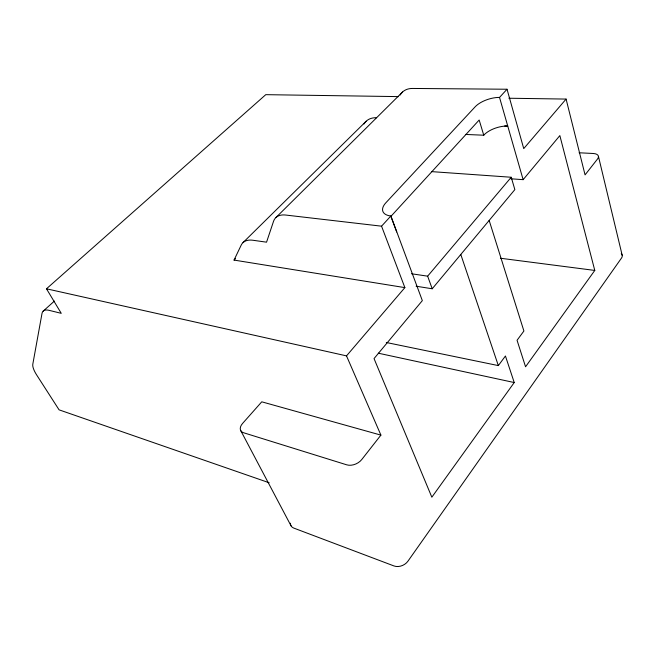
<?xml version="1.0" encoding="UTF-8"?>
<svg xmlns="http://www.w3.org/2000/svg" width="655" height="655" viewBox="0 0 655 655"><rect width="100%" height="100%" fill="white"/><g stroke="black" fill="none" stroke-linecap="round" stroke-linejoin="round"><path stroke-width="0.98" d="M381.554 226.18L404.872 287.619L234.048 260.084L241.204 245.117A30.024 15.597 44.4 0 1 252.986 240.262L266.552 242.178L273.52 221.365A28.173 15.54 44.4 0 1 285.686 215.045L381.554 226.18L390.879 215.994A20.027 9.997 -20.2 0 1 385.852 202.796L475.178 106.79A18.749 8.319 -17.9 0 1 499.528 97.423L507.027 89.236L523.738 148.603L566.092 99.077L585.062 174.885L597.581 158.928A9.334 4.585 -14.7 0 0 593.283 153.491L579.102 152.771M386.319 342.5L498.34 365.596L505.439 355.993L514.232 382.536L431.842 497.202L374.038 358.588L422.336 300.629L390.879 215.994M510.99 178.79L523.132 179.666L559.853 135.593L594.781 270.433L525.556 366.784L517.057 340.273L523.902 331.012L489.162 220.432M380.907 435.117L361.74 459.556A11.233 7.532 -24.9 0 1 346.749 464.837L243.562 432.742A10.349 6.313 -28.3 0 1 242.587 423.433L261.763 401.818L380.907 435.117L346.511 355.878L46.48 288.798L265.774 94.664L398.567 96.612M416.113 286.219L432.21 288.773L514.855 189.606L511.227 177.251L431.784 171.635M411.479 273.757L427.641 276.173L511.227 177.251M346.511 355.878L404.872 287.619M275.984 217.501L402.547 92.003M234.048 260.084L235.497 258.651M243.005 242.62L366.153 121.249M43.189 311.133L54.365 301.095M507.027 89.236L412.609 88.45A25.308 17.464 44.8 0 0 400.189 95.024M508.886 98.234L566.092 99.077M504.694 125.948L507.748 126.055A18.446 8.597 -17.5 0 0 483.758 135.208L465.386 134.439M500.485 258.25L594.781 270.433M378.303 353.192L514.232 382.536M269.18 482.76L59.081 409.842L36.655 374.947A23.547 7.942 45.3 0 1 32.824 364.098L42.002 313.483A25.938 9.571 46 0 1 49.117 310.347L61.259 313.336L46.48 288.798M240.77 430.662L291.025 525.809M396.701 231.96L390.904 216.387L479.173 120.021L483.758 135.208M427.641 276.173L432.21 288.773M460.792 254.484L498.34 365.596M499.528 97.423L523.132 179.666M598.441 156.357L622.217 255.409M622.037 254.787A8.81 4.953 -12.6 0 1 621.464 258.111L407.95 561.171A10.447 7.909 -25.1 0 1 393.95 565.936L293.808 528.094A9.678 6.706 -29.5 0 1 290.402 523.206M621.243 253.673A8.81 4.953 -12.6 0 1 621.71 254.206M364.008 124A27.125 17.742 44.8 0 1 376.584 117.712"/></g></svg>
